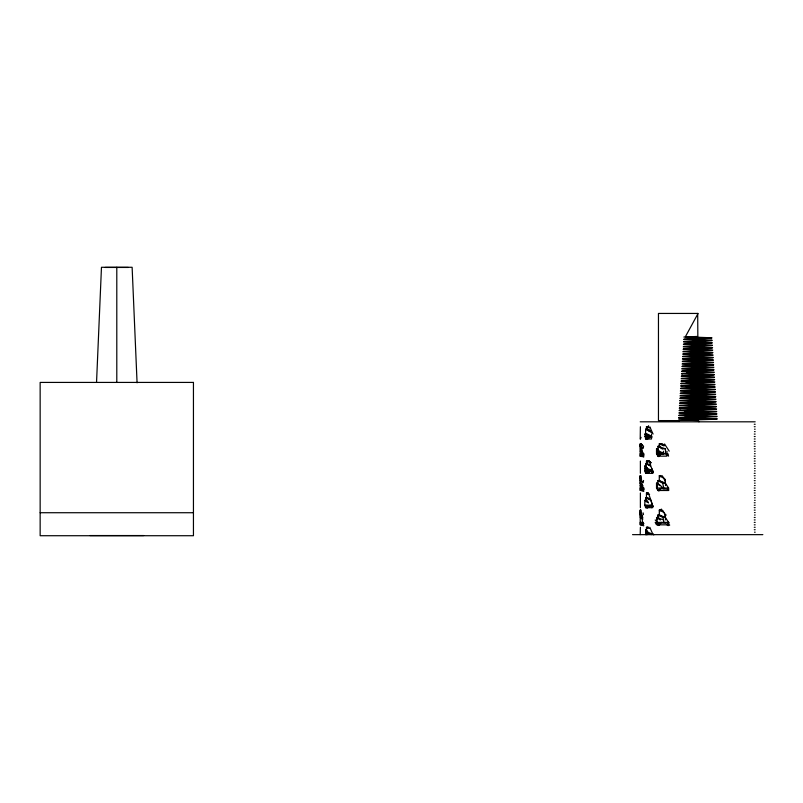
<?xml version="1.0" encoding="UTF-8"?>
<svg xmlns="http://www.w3.org/2000/svg" width="803" height="803" viewBox="0 0 803 803"><rect width="100%" height="100%" fill="white"/><g stroke="black" fill="none" stroke-linecap="round" stroke-linejoin="round"><path stroke-width="1.2" d="M642.781 445.524L641.386 443.888L640.212 443.888L640.212 446.348L640.503 443.888M642.28 517.473L641.025 510.116L640.212 510.116L640.212 515.024L640.503 510.116M640.212 475.777L640.212 490.492L642.822 490.492L641.025 475.777L640.212 475.777L640.212 480.686L642.4 481.659M663.87 522.382L663.569 519.932L656.513 517.473L657.878 524.831L668.608 524.831L668.618 522.382L665.346 517.473L665.346 515.024L662.244 510.116L659.283 510.116L659.283 515.024L665.476 517.473L665.557 519.932M641.928 450.945L641.988 456.666L644.006 455.361M96.551 382.077L101.469 267.279L132.124 267.279L137.072 382.79M651.996 437.143L650.249 436.882L647.007 439.492L646.114 436.742L646.264 433.771L647.86 435.015M643.273 448.285L643.554 446.177M643.223 482.663L643.544 480.485M646.325 465.76L646.104 471.08L646.706 472.927M646.003 501.755L646.435 499.757M657.617 448.616L657.276 453.916L658.841 456.676L660.267 454.99M651.906 468.42L652.427 470.869L647.499 468.42L645.612 465.971L644.819 465.971L644.819 470.869L645.612 473.328L652.688 473.328L653.18 470.869L651.514 473.328L653.291 472.094M666.962 451.246L666.962 456.154L657.878 456.154L656.513 453.705L656.513 448.797L657.878 448.797L659.042 451.246L663.77 453.705L663.358 451.246M647.449 494.407L647.82 492.63M657.547 482.884L657.266 488.254L658.831 491.024L661.12 488.605L666.139 489.037M647.409 528.595L647.81 526.949M656.914 519.631L659.464 514.311M659.725 477.233L660.186 475.466M659.695 511.601L660.166 509.785L661.602 509.142M647.168 428.581L648.593 425.71M647.8 460.711L647.017 463.201M659.424 445.705L660.156 443.547L664.101 445.113M640.212 443.888L640.212 456.154L642.822 456.154L643.594 454.518M640.382 438.99L641.105 437.354M642.822 456.154L641.798 448.797L642.922 447.161M642.28 456.154L643.414 454.518M640.212 456.154L641.748 454.518M653.08 506.031L651.514 507.667L653.361 506.442M661.311 522.994L658.821 525.503L657.687 522.683M642.28 490.492L644.046 488.856M642.28 524.831L643.916 523.606M657.878 456.154L661.2 453.705L656.513 451.246L659.042 451.246L656.513 448.797M647.85 473.218L649.547 471.973M656.513 483.135L659.875 485.584L657.878 483.135L656.513 483.135L656.513 488.043L657.878 490.492L661.401 488.043M650.581 505.8L646.997 508.189L646.094 505.428L653.17 506.031M657.878 524.831L661.562 522.382M645.612 438.99L649.707 436.531L644.819 434.082L645.612 438.99L651.514 438.99L651.514 434.082M644.086 489.79L641.988 491.014L641.768 485.403M645.612 473.328L650.008 470.869L644.819 468.42L647.499 468.42L644.819 465.971M644.026 454.197L640.342 456.154L640.242 453.705L643.765 453.705M644.819 500.309L648.412 502.758L644.819 500.309L644.819 505.207L645.612 507.667L650.259 505.207M643.253 457.128L643.926 456.787M643.293 489.027L640.342 490.492L640.242 488.043L644.006 488.043M643.444 523.365L640.342 524.831L640.242 522.382L643.404 522.382M643.243 491.476L643.865 491.245M667.996 525.624L669.722 525.092M643.233 525.824L643.825 525.654M682.771 373.686L681.456 373.837L714.018 375.061L681.295 376.286L714.178 377.51L681.135 378.745L714.339 379.97L680.974 381.194L714.499 382.419L681.225 383.182L715.001 384.416L681.064 385.641L682.43 385.791M682.179 383.493L680.814 383.643L714.66 384.868L680.653 386.102L715.162 386.865L680.904 388.09L715.322 389.314L680.743 390.549L715.483 391.774L680.583 392.998L715.644 394.223L680.422 395.447L715.804 396.672L680.261 397.907L715.965 399.131L680.101 400.356L716.125 401.58L679.94 402.805L716.286 404.039L679.78 405.264L716.447 406.489L679.619 407.713L716.607 408.938L679.458 410.162L680.954 410.323M680.111 417.831L678.575 417.982L716.908 419.216L678.415 420.441L679.79 420.591L658.46 420.591L658.46 313.441L698.078 313.441L685.381 336.738L711.96 337.812L684.106 339.037L712.12 340.261L710.986 340.412L683.945 341.486L712.281 342.72L683.785 343.945L712.442 345.17L683.624 346.394L712.602 347.619L683.463 348.843L712.763 350.078L683.303 351.302L712.923 352.527L683.142 353.752L713.084 354.976L682.982 356.211L713.245 357.435L682.821 358.66L713.405 359.885L682.66 361.109L713.566 362.334L682.5 363.568L713.726 364.793L682.339 366.017L713.887 367.242L682.179 368.467L714.048 369.701L682.018 370.926L714.208 372.15L686.475 373.064M686.013 382.88L714.841 381.957L681.386 380.732L714.69 379.508L681.546 378.283L714.529 377.059L681.707 375.824L714.369 374.599L681.857 373.375L713.857 372.612L681.617 371.387L713.696 370.153L681.777 368.928L713.536 367.704L681.938 366.479L713.375 365.255L682.098 364.02L713.215 362.795L682.259 361.571L713.054 360.346L682.42 359.122L712.893 357.897L682.58 356.662L712.733 355.438L682.741 354.213L712.582 352.989L682.901 351.764L712.422 350.53L683.062 349.305L712.261 348.08L683.223 346.856L712.1 345.631L683.383 344.407L711.94 343.172L683.544 341.948L711.779 340.723L683.704 339.498L711.619 338.274L683.865 337.039L697.837 336.427L697.697 313.441M684.407 417.219L717.089 416.295L679.137 415.071L716.928 413.846L679.298 412.622L716.768 411.397L679.047 410.624L716.266 409.4L679.208 408.175L716.105 406.95L679.368 405.726L715.945 404.491L679.529 403.267L715.784 402.042L679.689 400.817L715.624 399.593L679.85 398.358L715.463 397.134L680.011 395.909L715.302 394.685L680.171 393.46L715.142 392.235L680.332 391.001L714.981 389.776L680.492 388.552L714.821 387.327L685.511 386.404M105.303 267.449L128.299 267.449M640.212 421.816L755.181 421.816M754.268 424.265L755.181 424.265M640.382 426.724L640.212 438.99M651.916 432.857L646.455 429.173L646.455 426.724L648.312 426.724M754.268 426.724L755.181 426.724M651.223 436.129L645.612 434.082L645.612 429.173L650.571 430.579M754.499 429.173L755.181 429.173M754.479 431.633L755.181 431.633M644.819 434.082L645.612 434.082M754.278 434.082L755.181 434.082M644.819 436.531L651.474 436.531M754.278 436.531L755.181 436.531M754.268 438.99L755.181 438.99M754.268 441.439L755.181 441.439M665.577 453.705L665.416 448.797L662.294 448.797L659.283 446.348L659.283 443.888L662.244 443.888L664.061 444.872M754.268 443.888L755.181 443.888M657.878 448.797L657.878 446.348L665.416 448.797M754.278 446.348L755.181 446.348M754.268 448.797L755.181 448.797M642.711 452.069L640.212 451.246L643.062 452.721M754.479 451.246L755.181 451.246M656.513 453.705L667.915 453.705M754.469 453.705L755.181 453.705M754.268 456.154L755.181 456.154M754.268 458.613L755.181 458.613M640.382 461.063L640.382 473.328M645.612 465.971L645.612 463.512L650.581 465.971L646.455 463.512L646.455 461.063L649.326 461.063L650.862 462.699M754.268 461.063L755.181 461.063M645.612 463.512L650.601 464.917M754.268 463.512L755.181 463.512M754.519 465.971L755.181 465.971M754.479 468.42L755.181 468.42M644.819 470.869L652.427 470.869M754.469 470.869L755.181 470.869M754.268 473.328L755.181 473.328M665.546 485.584L665.446 483.135L659.283 480.686L659.283 475.777L662.244 475.777L665.346 480.686L665.346 483.135L668.608 488.043L668.608 490.492L657.878 490.492M754.268 475.777L755.181 475.777M640.212 478.227L640.382 475.777M754.509 478.227L755.181 478.227M657.878 483.135L657.878 480.686L659.283 480.686M754.268 480.686L755.181 480.686M642.751 485.584L640.212 483.135L642.751 485.584L640.212 485.584L643.253 487.06M657.878 480.686L662.646 483.135L665.446 483.135L665.195 480.686L663.78 478.227L659.283 475.777M754.469 483.135L755.181 483.135M754.469 485.584L755.181 485.584M656.513 488.043L668.558 488.043L666.962 490.492L668.216 488.043L668.608 490.492M754.268 488.043L755.181 488.043M754.268 490.492L755.181 490.492M640.382 492.952L640.382 507.667M650.631 499.255L646.455 497.85L646.455 492.952L648.312 492.952C650.089 497.83 651.895 502.628 652.688 507.667L645.612 507.667M754.268 492.952L755.181 492.952M754.499 495.401L755.181 495.401M645.612 500.309L645.612 497.85L646.455 497.85M754.509 497.85L755.181 497.85M754.499 500.309L755.181 500.309M754.268 502.758L755.181 502.758M644.819 505.207L652.498 505.207L651.002 500.309L645.612 497.85M754.278 505.207L755.181 505.207M754.268 507.667L755.181 507.667M754.268 510.116L755.181 510.116M754.479 512.565L755.181 512.565M40.15 512.726L193.443 512.726M656.513 517.473L660.377 519.932L657.878 517.473L657.878 515.024L659.283 515.024M665.346 515.024L666.289 515.024M754.509 515.024L755.181 515.024M640.403 517.473L642.771 519.31L640.342 517.473L640.342 515.024L642.47 516.008M657.878 515.024L662.897 517.473L665.476 517.473L664.693 513.388M754.268 517.473L755.181 517.473M754.268 519.932L755.181 519.932M754.278 522.382L755.181 522.382M754.268 524.831L755.181 524.831M640.382 527.29L640.212 534.647M653.793 534.647L647.82 532.188L646.455 529.739L646.455 527.29L648.312 527.29M754.268 527.29L755.181 527.29M646.766 531.917L646.816 534.647L650.35 533.905L645.612 534.647L645.612 529.739L646.455 529.739M754.268 529.739L755.181 529.739M754.509 532.188L755.181 532.188M632.543 534.647L762.85 534.647M89.976 535.551L143.627 535.551M666.099 454.689L667.905 454.729M684.367 410.935L716.427 411.849L678.896 413.083L716.587 414.308L678.736 415.532L716.748 416.757L678.977 417.53L680.512 417.68L717.25 418.754L678.816 419.979L698.319 420.591L698.961 421.816M646.114 436.742L650.249 436.882M651.404 534.386L653.772 534.487M657.276 453.916L663.79 454.478L660.899 452.099M646.104 471.08L653.04 471.662L650.5 469.675M666.179 523.375L662.224 523.064M653.11 534.346L654.074 534.647M646.455 461.063L650.992 462.699M646.455 426.724L649.757 427.949M650.45 461.876L648.312 461.063L650.791 462.899M646.455 527.29L649.446 528.515M659.283 443.888L664.111 445.936M651.323 534.647L645.612 532.188L647.82 532.188L645.612 529.739M660.166 509.785L663.238 511.2M646.455 492.952L649.607 494.417M647.007 497.529L649.155 498.533M659.283 510.116L664.402 512.565M642.3 481.659L640.342 480.686L640.342 483.135M658.811 514.693L661.692 516.209M657.878 446.348L662.294 448.797M645.612 429.173L649.988 431.633M658.821 480.365L662.355 482.372M642.49 447.572L640.342 446.348L640.523 451.246M647.499 434.052L651.805 436.641M658.831 446.036L660.929 447.371M648.623 470.096L650.4 471.351M647.941 429.153L649.476 430.298M657.527 517.192L659.283 518.517M646.295 500.038L647.961 501.353M663.78 478.227L665.306 479.461M658.109 451.798L660.989 454.147M659.685 484.841L663.92 488.856M641.025 443.888L642.671 445.524M655.188 519.932L657.225 522.382L668.658 522.382L668.608 524.831M655.188 522.382L656.513 524.831M656.292 522.482L657.667 525.052M667.454 453.705L668.608 456.154M649.326 461.063C650.129 465.248 652.427 469.052 652.688 473.328M641.798 515.024L642.771 517.473L642.28 519.932L642.822 524.831L640.212 524.831L640.212 510.116M662.646 483.135L663.82 488.043M662.897 517.473L663.569 519.932M643.113 512.866L643.484 514.643M641.386 443.888L641.798 448.797M641.868 522.592L641.978 525.363M640.503 475.777L640.503 480.686M116.796 267.279L116.796 382.258M653.08 534.597A150.562 97.293 36 0 1 649.838 527.33M669.25 451.156A150.452 66.308 46.5 0 1 664.593 443.989M653.09 434.032A150.562 97.293 36 0 1 649.838 426.764M668.618 522.382L666.962 524.831L668.658 522.382M193.443 382.419L40.15 382.419L40.15 535.721L193.443 535.721L193.443 382.419"/></g></svg>
